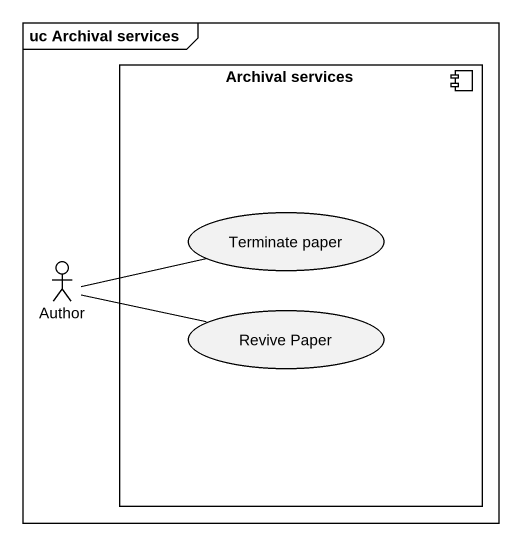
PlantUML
@startuml
mainframe uc Archival services
component "Archival services" as Archival_services {
  usecase "Terminate paper" as Terminate_paper
  usecase "Revive Paper" as Revive_Paper
}
actor Author
Author -right- Terminate_paper
Author -right- Revive_Paper
@enduml
